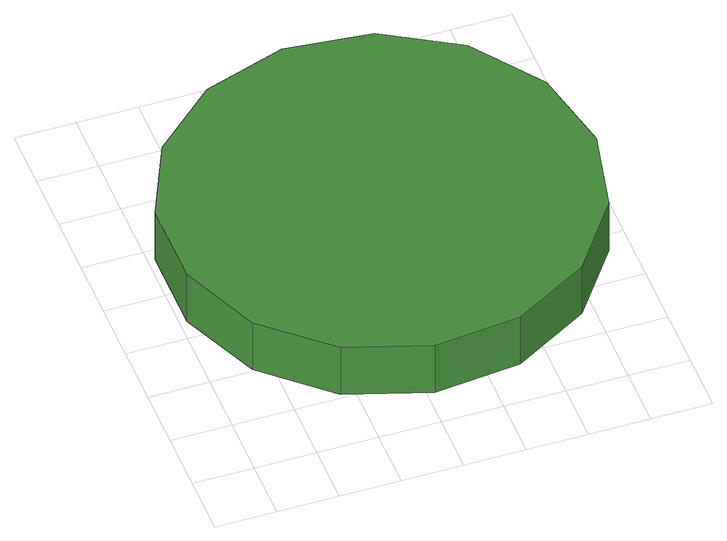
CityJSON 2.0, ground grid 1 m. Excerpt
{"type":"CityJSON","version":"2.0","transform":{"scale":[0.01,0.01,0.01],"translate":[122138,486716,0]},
"CityObjects":{
"tree1":{"type":"SolitaryVegetationObject","attributes":{"function":"something"},"geometry":[{"type":"MultiSurface","lod":"1","boundaries":[[[0,1,2,3,4,5,6,7,8,9,10,11,12,13,14]],[[15,16,17,18,19,20,21,22,23,24,25,26,27,28,29]],[[0,29,28,1]],[[1,28,27,2]],[[2,27,26,3]],[[3,26,25,4]],[[4,25,24,5]],[[5,24,23,6]],[[6,23,22,7]],[[7,22,21,8]],[[8,21,20,9]],[[9,20,19,10]],[[10,19,18,11]],[[11,18,17,12]],[[12,17,16,13]],[[13,16,15,14]],[[14,15,29,0]]]}]}
},
"vertices":[
[694,407,109],[664,548,109],[579,664,109],[455,736,109],[312,751,109],[176,706,109],[69,610,109],[11,479,109],[11,336,109],[69,204,109],[176,108,109],[312,64,109],[455,79,109],[579,151,109],[664,267,109],[664,267,11],[579,151,11],[455,79,11],[312,64,11],[176,108,11],[69,204,11],[11,336,11],[11,479,11],[69,610,11],[176,706,11],[312,751,11],[455,736,11],[579,664,11],[664,548,11],[694,407,11]
]}
